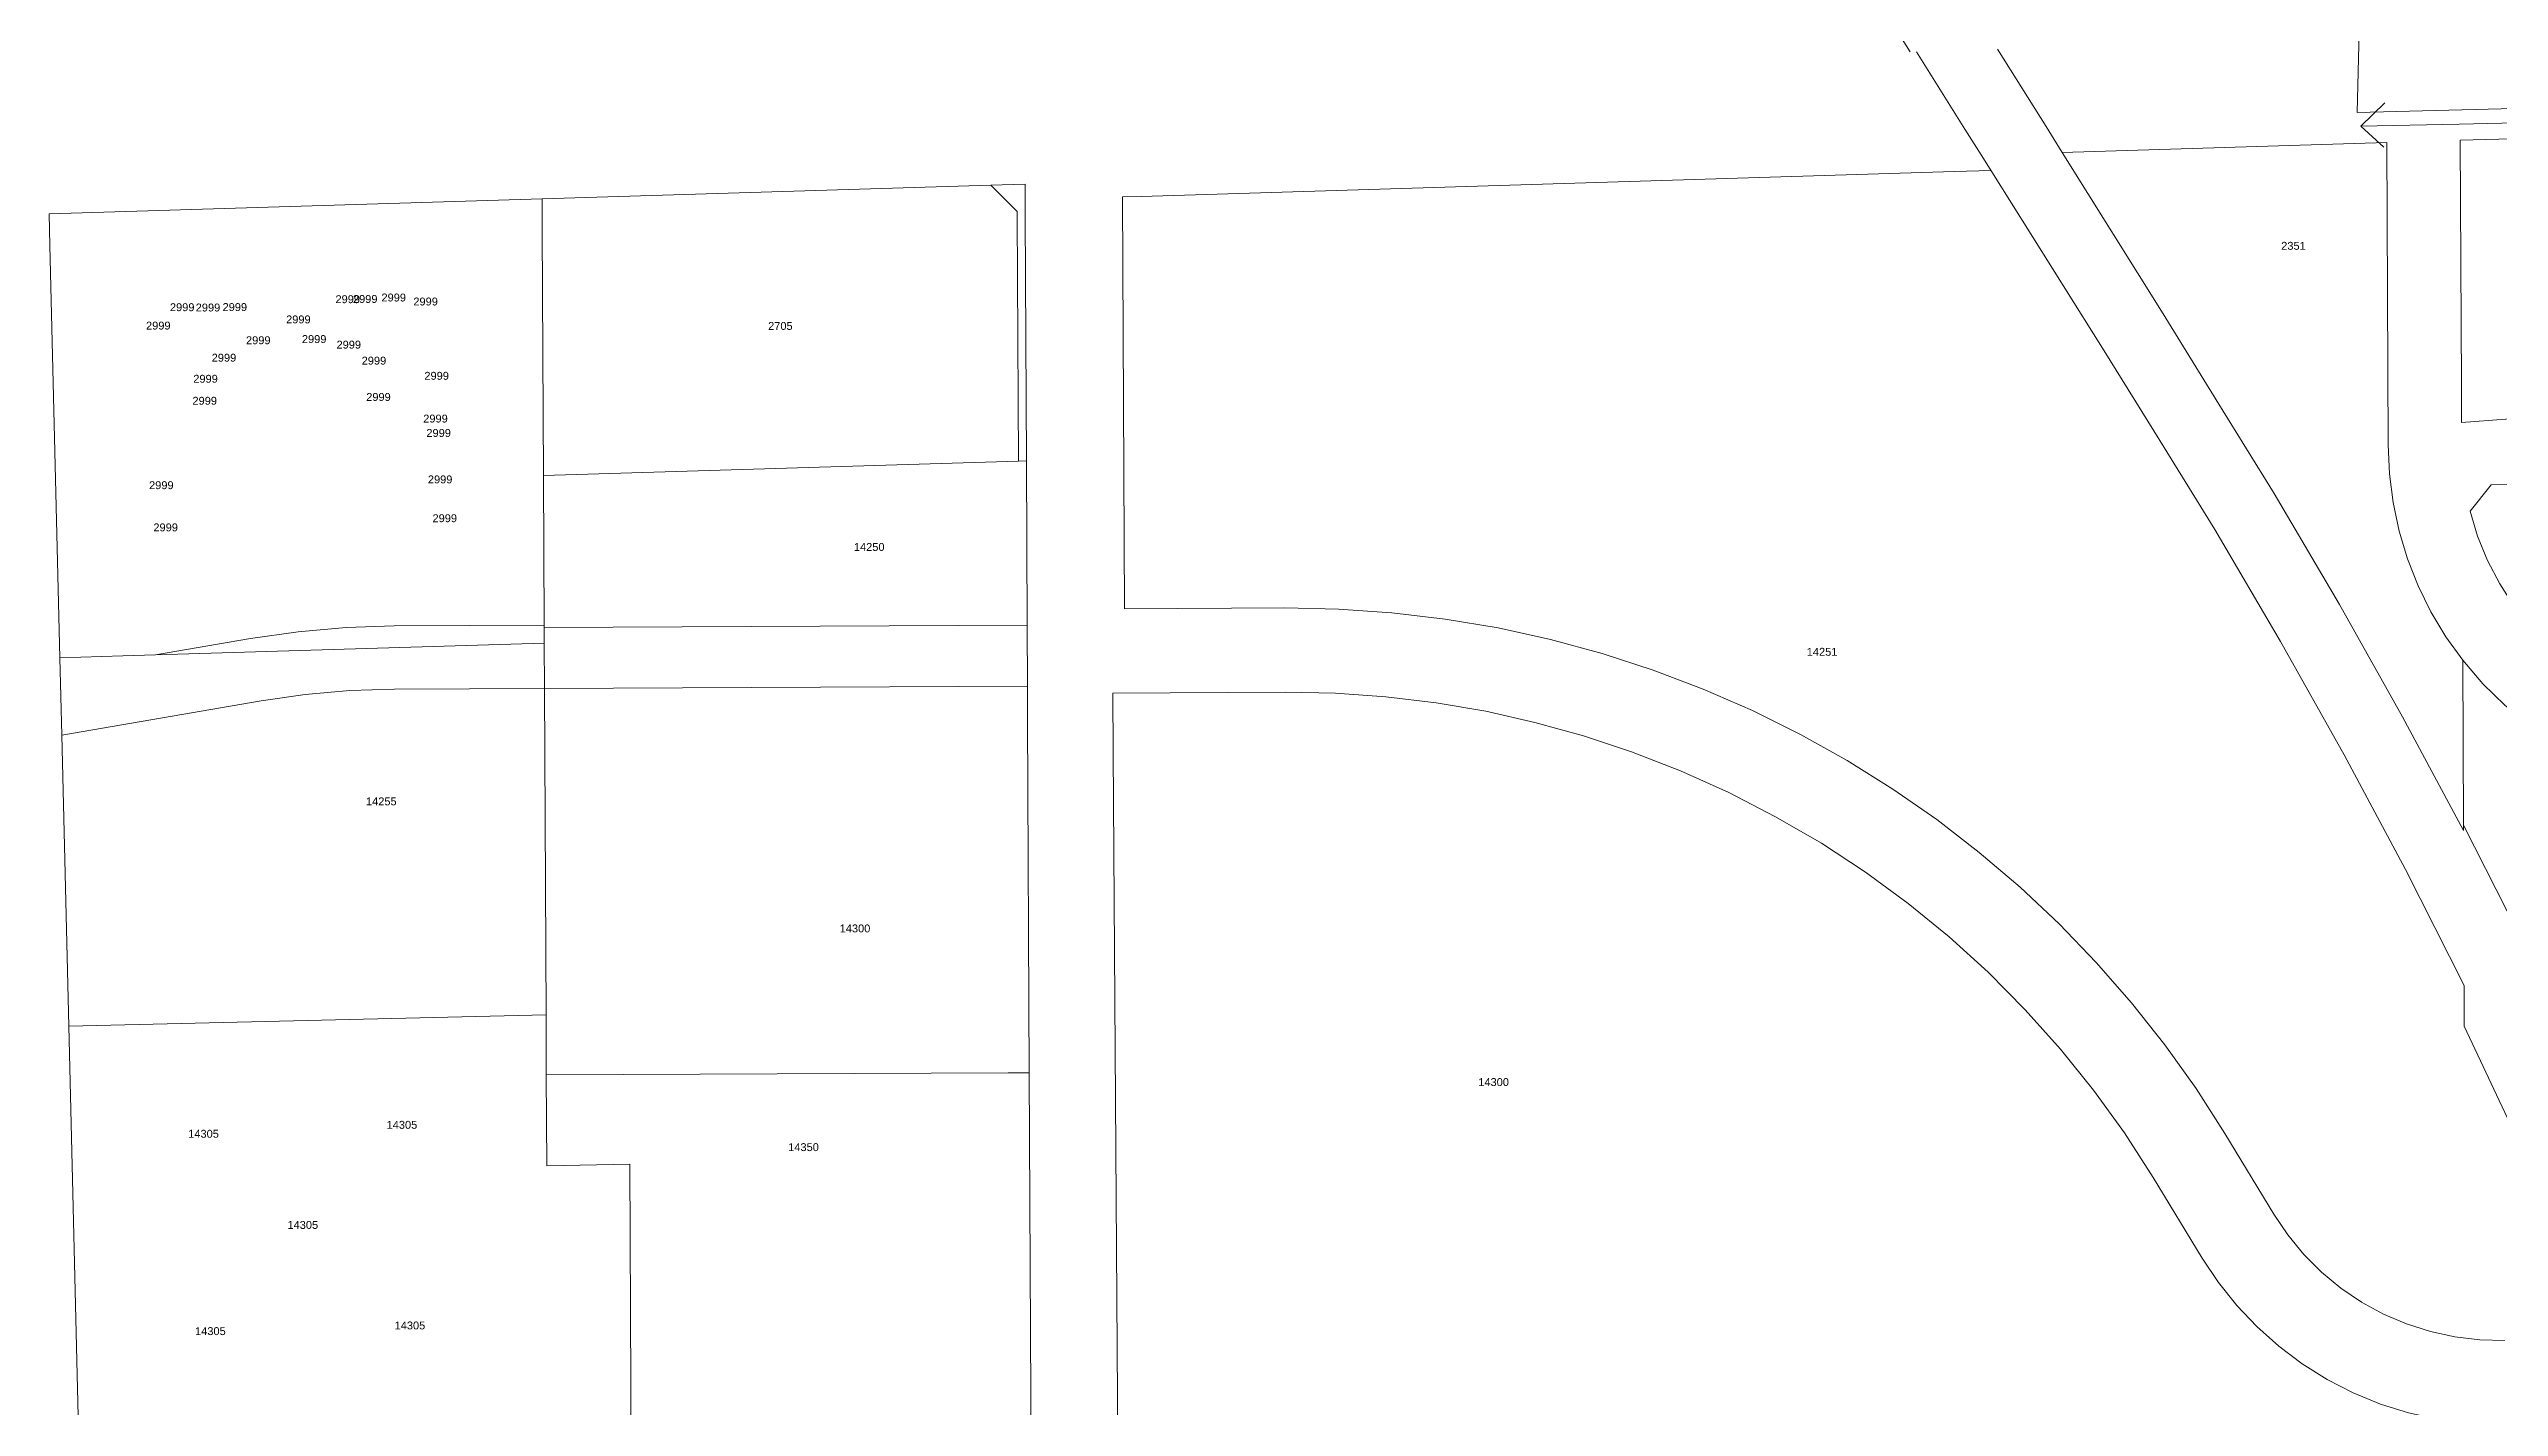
# Model space of a CAD drawing. Header units: feet. Extents: x 865220 to 5618803, y -2240498 to 1935234.
# Drawn here: x 2802119 to 2804447, y 964171 to 965461 of the extents above; entities that cross this region are included whole.
import ezdxf
from ezdxf.enums import TextEntityAlignment as Align
from ezdxf.lldxf.tags import DXFTag

# ---------------------------------------------------------------- set-up
doc = ezdxf.new("R2010")
doc.units = ezdxf.units.FT
doc.header["$LTSCALE"] = 0.015
doc.header["$MEASUREMENT"] = 0
for name, color, linetype in [('72A', 112, '72A'), ('Dakota County Addresses', 7, 'Continuous'), ('Dakota County Parcels', 7, 'Continuous'), ('F1', 112, 'F1'), ('NOTES', 7, 'Continuous')]:
    doc.layers.add(name, color=color, linetype=linetype)
doc.styles.add('Dimensions 100', font='arial.ttf')
doc.styles.add('Line', font='txt.shx', dxfattribs={"height": 3})
tags = doc.linetypes.add('72A', pattern='A,80,-5,["72A",Line,S=1.5,R=0,X=0,Y=-1.5],-20', length=105).pattern_tags.tags
tags[6] = DXFTag(74, 10)
tags = doc.linetypes.add('BBF', pattern='A,100,-5,["BBF",Line,S=1,R=0,X=0,Y=-1.5],-12', length=117).pattern_tags.tags
tags[6] = DXFTag(74, 10)
tags = doc.linetypes.add('F1', pattern='A,15,-5,["F1",Line,S=1.5,R=0,X=0,Y=-1.5],-12', length=32).pattern_tags.tags
tags[6] = DXFTag(74, 10)

# ---------------------------------------------------------------- blocks, each defined once
blk = doc.blocks.new('ACMAP_ANN_TEMPLATE_Dakota County Addresses')
at = {"layer": 'Dakota County Addresses', "style": 'Dimensions 100'}
blk.add_attdef('DakotaCountyAddress', text='', height=50, dxfattribs=at).set_placement((0, 0), align=Align.CENTER)

msp = doc.modelspace()

# ---------------------------------------------------------------- linework, layer by layer
at = {"layer": '72A', "lineweight": 5, "ltscale": 100, "flags": 128}
msp.add_lwpolyline([(2804315.2, 965542.3), (2804311.9, 965400.4), (2805581.4, 965432.9), (2805661.7, 965431.3), (2805665, 965665.8), (2805653.2, 966136.2), (2805782.7, 966138.5), (2805822.1, 966146.3), (2805865.6, 966155.7), (2805908.8, 966166.6), (2805951.5, 966179), (2805993.7, 966192.9), (2806004.1, 966196.6), (2806160.5, 966252.9), (2806209.1, 966269.5), (2806258.1, 966284.6), (2806307.6, 966298.1), (2806357.5, 966310.1), (2806779.8, 966403), (2806794.3, 966400.8)], dxfattribs=at)
at = {"layer": 'Dakota County Parcels', "lineweight": 5}
for p, q in [((2803939.2, 965384.7), (2803893, 965458.3)), ((2804016.2, 965387.1), (2803970.2, 965460.7)), ((2804016.2, 965387.1), (2804031.5, 965362.5)), ((2804540.7, 965377.9), (2804409.8, 965374.1)), ((2804031.5, 965362.5), (2804339.9, 965371.9)), ((2804031.5, 965362.5), (2804127.4, 965209.1)), ((2804341.2, 965084.7), (2804339.9, 965371.9)), ((2802587.2, 965318.4), (2803013.6, 965331.5)), ((2803013.6, 965331.5), (2803046.1, 965332.5)), ((2803013.6, 965331.5), (2803038.7, 965306.6)), ((2802587.2, 965318.4), (2802118.7, 965304.1)), ((2804127.4, 965209.1), (2804180.5, 965123.3)), ((2804180.5, 965123.3), (2804233, 965038.7)), ((2804411.1, 965106), (2804541.9, 965115.7)), ((2802588.5, 965055.6), (2803039.8, 965069.4)), ((2802589.2, 964913.4), (2802588.5, 965055.6)), ((2803039.8, 965069.4), (2803047.3, 965069.6)), ((2803048.1, 964913.5), (2803047.3, 965069.6)), ((2804439.2, 965046.7), (2805000.8, 965055.1)), ((2804419.1, 965021.8), (2804439.2, 965046.7)), ((2802446.5, 964912.7), (2802589.2, 964913.4)), ((2803048.1, 964913.5), (2802589.2, 964911.3)), ((2802589.2, 964911.3), (2802589.2, 964913.4)), ((2803048.3, 964855.5), (2803048.1, 964913.5)), ((2803140.5, 964929), (2803293, 964929.8)), ((2802219.9, 964885.3), (2802310.1, 964900.8)), ((2802219.9, 964885.3), (2802589.3, 964896.5)), ((2802589.3, 964896.5), (2802589.2, 964911.3)), ((2802589.5, 964853.3), (2802589.3, 964896.5)), ((2802128.9, 964882.5), (2802130.7, 964809.1)), ((2804412.1, 964880.1), (2804412.8, 964723.5)), ((2802589.5, 964853.3), (2802446.8, 964852.7)), ((2802589.5, 964853.3), (2803048.3, 964855.5)), ((2802590.9, 964543.4), (2802589.5, 964853.3)), ((2803129.4, 964849), (2803293.3, 964849.8)), ((2802320.3, 964841.6), (2802130.7, 964809.1)), ((2802130.7, 964809.1), (2802137.5, 964532.6)), ((2804412.8, 964718.3), (2804412.8, 964723.5)), ((2804464.8, 964621.2), (2804412.8, 964723.5)), ((2804413.5, 964571), (2804413.6, 964532.4)), ((2802137.5, 964532.6), (2802590.9, 964543.4)), ((2802591.2, 964486.2), (2802590.9, 964543.4)), ((2802137.5, 964532.6), (2802148, 964099)), ((2802591.6, 964399.7), (2802591.2, 964486.2)), ((2804186.2, 964430.4), (2804232.8, 964353.8)), ((2802591.6, 964399.7), (2802670.6, 964401.5)), ((2802670.6, 964401.5), (2802671.9, 964111.6)), ((2804117.9, 964388.8), (2804164.5, 964312.2)), ((2803139.3, 963332.1), (2803133.8, 964179.9))]:
    msp.add_line(p, q, dxfattribs=at)
for points in [[(2803841.2, 965531.8), (2803877.4, 965473.6), (2803887, 965458.2)], [(2803939.2, 965384.7), (2803954.6, 965360.2), (2804071.5, 965174)], [(2804411.1, 965106), (2804410.9, 965142.1), (2804409.8, 965374.1)], [(2803047.3, 965069.6), (2803046.2, 965302.5), (2803046.1, 965332.5)], [(2803138.7, 965320.3), (2803156.4, 965320.8), (2803929.1, 965344.4), (2803963.8, 965345.4)], [(2802588.5, 965055.6), (2802587.4, 965288.5), (2802587.2, 965318.4)], [(2803140.5, 964929), (2803139.9, 965059.1), (2803138.7, 965320.3)], [(2802118.7, 965304.1), (2802119.4, 965274.2), (2802128.9, 964882.5)], [(2803038.7, 965306.6), (2803038.7, 965302.2), (2803039.8, 965069.4)], [(2804071.5, 965174), (2804124.2, 965089), (2804176.5, 965004.5)], [(2804412.1, 964880.1), (2804396, 964902.5), (2804381.9, 964926.2), (2804369.7, 964950.9), (2804359.6, 964976.5), (2804351.7, 965002.9), (2804345.9, 965029.9), (2804342.4, 965057.2), (2804341.2, 965084.7)], [(2804233, 965038.7), (2804295.1, 964933.1), (2804355, 964826.3), (2804412.8, 964718.3)], [(2804419.1, 965021.8), (2804426.3, 964997.9), (2804435.7, 964974.8), (2804447.3, 964952.7), (2804460.8, 964931.7), (2804476.3, 964912.2), (2804493.6, 964894.1), (2804512.5, 964877.8), (2804532.8, 964863.3), (2804554.5, 964850.8), (2804577.2, 964840.4)], [(2804413.5, 964571), (2804357.6, 964681.2), (2804299.5, 964790.2), (2804239.1, 964898), (2804176.5, 965004.5)], [(2802310.1, 964900.8), (2802355.3, 964907.2), (2802400.9, 964911.2), (2802446.5, 964912.7)], [(2803293, 964929.8), (2803343.9, 964928.7), (2803394.7, 964925.2), (2803445.3, 964919.2), (2803495.5, 964910.8), (2803545.3, 964899.9), (2803594.5, 964886.5), (2803642.9, 964870.8), (2803690.5, 964852.7), (2803737.2, 964832.3), (2803782.9, 964809.7), (2803827.3, 964784.8), (2803870.5, 964757.8), (2803912.3, 964728.7), (2803952.7, 964697.6), (2803991.5, 964664.6), (2804028.6, 964629.7), (2804063.9, 964593), (2804097.4, 964554.7), (2804129, 964514.7), (2804158.7, 964473.2), (2804186.2, 964430.4)], [(2802128.9, 964882.5), (2802188.9, 964884.3), (2802219.9, 964885.3)], [(2804551, 964775.5), (2804524.3, 964787.6), (2804498.8, 964802), (2804474.6, 964818.6), (2804452, 964837.3), (2804431.1, 964857.8), (2804412.1, 964880.1)], [(2802446.8, 964852.7), (2802404.4, 964851.3), (2802362.2, 964847.6), (2802320.3, 964841.6)], [(2803050, 964488.3), (2803050, 964488.3), (2803048.5, 964824.6), (2803048.3, 964855.5)], [(2803133.8, 964179.9), (2803129.8, 964792.8), (2803129.4, 964849)], [(2803293.3, 964849.8), (2803341.2, 964848.8), (2803389, 964845.4), (2803436.6, 964839.7), (2803483.8, 964831.6), (2803530.6, 964821.1), (2803576.8, 964808.3), (2803622.3, 964793.2), (2803669, 964775.1), (2803714.7, 964754.5), (2803759.3, 964731.5), (2803802.7, 964706.2), (2803844.6, 964678.8), (2803885.1, 964649.1), (2803924, 964617.4), (2803961.1, 964583.7), (2803996.5, 964548.1), (2804029.9, 964510.7), (2804061.3, 964471.6), (2804090.7, 964431), (2804117.9, 964388.8)], [(2804413.6, 964532.4), (2804459.7, 964434.4), (2804504, 964335.6), (2804546.5, 964236)], [(2802591.2, 964486.2), (2803030, 964488.3), (2803030.1, 964488.3), (2803050, 964488.3), (2803050, 964488.3)], [(2803051.8, 964120.6), (2803050, 964488.3), (2803050, 964488.3)], [(2804232.8, 964353.8), (2804246.1, 964334.1), (2804261.3, 964315.7), (2804278.1, 964298.9), (2804296.4, 964283.7), (2804316.1, 964270.4), (2804337, 964258.9), (2804358.8, 964249.6), (2804381.5, 964242.3), (2804404.7, 964237.2), (2804428.4, 964234.4), (2804452.2, 964233.8)], [(2804415.3, 964155.2), (2804387.7, 964159), (2804360.5, 964165.1), (2804333.9, 964173.5), (2804308.1, 964184.1), (2804283.3, 964196.9), (2804259.7, 964211.7), (2804237.3, 964228.4), (2804216.5, 964247), (2804197.4, 964267.2), (2804180, 964289), (2804164.5, 964312.2)]]:
    msp.add_lwpolyline(points, dxfattribs=at)
at = {"layer": 'F1', "color": 30, "linetype": 'BBF', "lineweight": 5, "ltscale": 150, "flags": 128}
msp.add_lwpolyline([(2804315.3, 965387.6), (2804408.8, 965389.4), (2804530, 965392.3), (2804794.9, 965400.6), (2805059.9, 965408.4), (2805345.9, 965416.7), (2805670.1, 965422.9), (2805670.1, 965627), (2805670.1, 965662), (2805659.6, 966129.3), (2805756.5, 966130), (2805781.7, 966126.4), (2805781.7, 966263.9), (2805772, 966820.9), (2805761, 966833.8), (2805761, 967412.8)], dxfattribs=at)
at = {"layer": 'NOTES', "color": 1, "lineweight": 5, "ltscale": 100, "flags": 128}
msp.add_lwpolyline([(2804337.2, 965367.6), (2804315.3, 965387.6), (2804338.1, 965409.6)], dxfattribs=at)

# ---------------------------------------------------------------- block references
at = {"layer": 'Dakota County Addresses', "lineweight": 5, "xscale": 0.15, "yscale": 0.15, "zscale": 0.15}
for p, values in [((2804251.3, 965270.1), {'DakotaCountyAddress': '2351'}), ((2802245.2, 965211.8), {'DakotaCountyAddress': '2999'}), ((2802269.7, 965211.5), {'DakotaCountyAddress': '2999'}), ((2802295.2, 965211.9), {'DakotaCountyAddress': '2999'}), ((2802402.5, 965219.4), {'DakotaCountyAddress': '2999'}), ((2802419.1, 965219.6), {'DakotaCountyAddress': '2999'}), ((2802446.2, 965221), {'DakotaCountyAddress': '2999'}), ((2802476.5, 965217.2), {'DakotaCountyAddress': '2999'}), ((2802222.5, 965194.3), {'DakotaCountyAddress': '2999'}), ((2802355.6, 965200.2), {'DakotaCountyAddress': '2999'}), ((2802813.6, 965194), {'DakotaCountyAddress': '2705'}), ((2802284.9, 965163.8), {'DakotaCountyAddress': '2999'}), ((2802317.5, 965180.4), {'DakotaCountyAddress': '2999'}), ((2802370.6, 965181.5), {'DakotaCountyAddress': '2999'}), ((2802403.5, 965176.2), {'DakotaCountyAddress': '2999'}), ((2802427.4, 965161), {'DakotaCountyAddress': '2999'}), ((2802267.4, 965143.8), {'DakotaCountyAddress': '2999'}), ((2802487, 965146.6), {'DakotaCountyAddress': '2999'}), ((2802266.6, 965122.9), {'DakotaCountyAddress': '2999'}), ((2802431.7, 965126.5), {'DakotaCountyAddress': '2999'}), ((2802485.9, 965106), {'DakotaCountyAddress': '2999'}), ((2802488.9, 965092.3), {'DakotaCountyAddress': '2999'}), ((2802490.3, 965048.2), {'DakotaCountyAddress': '2999'}), ((2802225.4, 965042.7), {'DakotaCountyAddress': '2999'}), ((2802229.5, 965002.6), {'DakotaCountyAddress': '2999'}), ((2802494.7, 965011.3), {'DakotaCountyAddress': '2999'}), ((2802898, 964984), {'DakotaCountyAddress': '14250'}), ((2803803.4, 964884.4), {'DakotaCountyAddress': '14251'}), ((2802434.4, 964742.3), {'DakotaCountyAddress': '14255'}), ((2802884.5, 964621.6), {'DakotaCountyAddress': '14300'}), ((2803491.3, 964475.6), {'DakotaCountyAddress': '14300'}), ((2802265.5, 964426.5), {'DakotaCountyAddress': '14305'}), ((2802454, 964435), {'DakotaCountyAddress': '14305'}), ((2802835.6, 964413.8), {'DakotaCountyAddress': '14350'}), ((2802359.8, 964339.9), {'DakotaCountyAddress': '14305'}), ((2802272, 964239), {'DakotaCountyAddress': '14305'}), ((2802461.6, 964244.4), {'DakotaCountyAddress': '14305'})]:
    msp.add_blockref('ACMAP_ANN_TEMPLATE_Dakota County Addresses', p, dxfattribs=at).add_auto_attribs(values)

doc.saveas('drawing.dxf')
